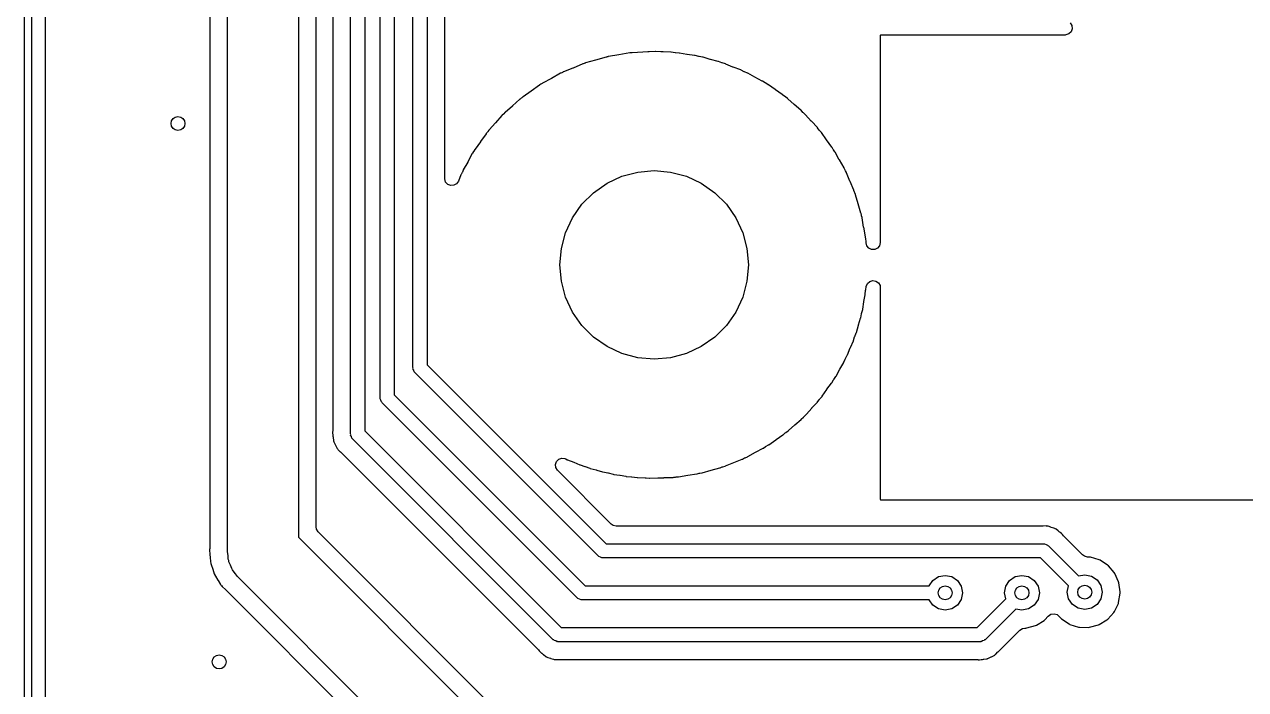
# Model space of a CAD drawing. Extents: x 0 to 4.25, y -4.33 to 0.
# Drawn here: x -0.002 to 0.687, y -3.584 to -3.21 of the extents above; entities that cross this region are included whole.
import ezdxf

# ---------------------------------------------------------------- set-up
doc = ezdxf.new("R2010")
doc.units = 0
doc.header["$MEASUREMENT"] = 0
doc.layers.add('BLACK', color=7, linetype='CONTINUOUS')

msp = doc.modelspace()

# ---------------------------------------------------------------- linework, layer by layer
at = {"layer": 'BLACK', "linetype": 'CONTINUOUS'}
for p, q in [((-0.00197, -4.33071), (-0.00197, 0)), ((0.00197, -0.00197), (0.00197, -4.32874)), ((0.18194, -3.44035), (0.18194, -2.25756)), ((0.18995, -2.25922), (0.18995, -3.4387)), ((0.1986, -3.41992), (0.1986, -2.26531)), ((0.2066, -2.26697), (0.2066, -3.41826)), ((0.2171, -3.40299), (0.2171, -2.29104)), ((0.2251, -2.29108), (0.2251, -3.40134)), ((0.00996, -4.31675), (0.00996, -2.81896)), ((0.17197, -2.81896), (0.17197, -3.43844)), ((0.23508, -3.29638), (0.23508, -2.90601)), ((0.10262, -2.98055), (0.10262, -3.50427)), ((0.16258, -3.49278), (0.16258, -2.98214)), ((0.1126, -3.50685), (0.1126, -2.98378)), ((0.1526, -2.98378), (0.1526, -3.49857)), ((0.58782, -3.20865), (0.58876, -3.21016)), ((0.48088, -3.21564), (0.48077, -3.21578)), ((0.48077, -3.21578), (0.48077, -3.33251)), ((0.48136, -3.21548), (0.48088, -3.21564)), ((0.58499, -3.21548), (0.48136, -3.21548)), ((0.58544, -3.21546), (0.58499, -3.21548)), ((0.58712, -3.21487), (0.58544, -3.21546)), ((0.58838, -3.21361), (0.58712, -3.21487)), ((0.58896, -3.21193), (0.58838, -3.21361)), ((0.58876, -3.21016), (0.58896, -3.21193)), ((0.32017, -3.22966), (0.31457, -3.23122)), ((0.32021, -3.22965), (0.32017, -3.22966)), ((0.32606, -3.22794), (0.32021, -3.22965)), ((0.32628, -3.22789), (0.32606, -3.22794)), ((0.32665, -3.22783), (0.32628, -3.22789)), ((0.32705, -3.22774), (0.32665, -3.22783)), ((0.32729, -3.22767), (0.32705, -3.22774)), ((0.32751, -3.22763), (0.32729, -3.22767)), ((0.33333, -3.22668), (0.32751, -3.22763)), ((0.33337, -3.22668), (0.33333, -3.22668)), ((0.3395, -3.22562), (0.33337, -3.22668)), ((0.33972, -3.2256), (0.3395, -3.22562)), ((0.33998, -3.22558), (0.33972, -3.2256)), ((0.3404, -3.22554), (0.33998, -3.22558)), ((0.34054, -3.22551), (0.3404, -3.22554)), ((0.34076, -3.22549), (0.34054, -3.22551)), ((0.34674, -3.2252), (0.34076, -3.22549)), ((0.34677, -3.2252), (0.34674, -3.2252)), ((0.34971, -3.22503), (0.34677, -3.2252)), ((0.34982, -3.22503), (0.34971, -3.22503)), ((0.35015, -3.22503), (0.34982, -3.22503)), ((0.35035, -3.22502), (0.35015, -3.22503)), ((0.35395, -3.22485), (0.35035, -3.22502)), ((0.35417, -3.22485), (0.35395, -3.22485)), ((0.35689, -3.22502), (0.35417, -3.22485)), ((0.35714, -3.22503), (0.35689, -3.22502)), ((0.35817, -3.22503), (0.35714, -3.22503)), ((0.35825, -3.22503), (0.35817, -3.22503)), ((0.36256, -3.2252), (0.35825, -3.22503)), ((0.36275, -3.22521), (0.36256, -3.2252)), ((0.36497, -3.22552), (0.36275, -3.22521)), ((0.36526, -3.22555), (0.36497, -3.22552)), ((0.36735, -3.22568), (0.36526, -3.22555)), ((0.36757, -3.2257), (0.36735, -3.22568)), ((0.37164, -3.22642), (0.36757, -3.2257)), ((0.3718, -3.22645), (0.37164, -3.22642)), ((0.37606, -3.22703), (0.3718, -3.22645)), ((0.37627, -3.22707), (0.37606, -3.22703)), ((0.37833, -3.22759), (0.37627, -3.22707)), ((0.37861, -3.22765), (0.37833, -3.22759)), ((0.38057, -3.228), (0.37861, -3.22765)), ((0.38078, -3.22805), (0.38057, -3.228)), ((0.38486, -3.22925), (0.38078, -3.22805)), ((0.385, -3.22928), (0.38486, -3.22925)), ((0.38927, -3.23037), (0.385, -3.22928)), ((0.30041, -3.23706), (0.2953, -3.23992)), ((0.30061, -3.23696), (0.30041, -3.23706)), ((0.30116, -3.23673), (0.30061, -3.23696)), ((0.30151, -3.23656), (0.30116, -3.23673)), ((0.30192, -3.23633), (0.30151, -3.23656)), ((0.30212, -3.23624), (0.30192, -3.23633)), ((0.30742, -3.2341), (0.30212, -3.23624)), ((0.30747, -3.23408), (0.30742, -3.2341)), ((0.31298, -3.23177), (0.30747, -3.23408)), ((0.31318, -3.2317), (0.31298, -3.23177)), ((0.31365, -3.23156), (0.31318, -3.2317)), ((0.31403, -3.23143), (0.31365, -3.23156)), ((0.31437, -3.23129), (0.31403, -3.23143)), ((0.31457, -3.23122), (0.31437, -3.23129)), ((0.38949, -3.23044), (0.38927, -3.23037)), ((0.39136, -3.23115), (0.38949, -3.23044)), ((0.39165, -3.23124), (0.39136, -3.23115)), ((0.39345, -3.23177), (0.39165, -3.23124)), ((0.39366, -3.23185), (0.39345, -3.23177)), ((0.39767, -3.23354), (0.39366, -3.23185)), ((0.39781, -3.23359), (0.39767, -3.23354)), ((0.40203, -3.23519), (0.39781, -3.23359)), ((0.40223, -3.23528), (0.40203, -3.23519)), ((0.40392, -3.23615), (0.40223, -3.23528)), ((0.4042, -3.23628), (0.40392, -3.23615)), ((0.40583, -3.23697), (0.4042, -3.23628)), ((0.40603, -3.23706), (0.40583, -3.23697)), ((0.40992, -3.23924), (0.40603, -3.23706)), ((0.28852, -3.24373), (0.28386, -3.24708)), ((0.2887, -3.24361), (0.28852, -3.24373)), ((0.28932, -3.24327), (0.2887, -3.24361)), ((0.28965, -3.24306), (0.28932, -3.24327)), ((0.29012, -3.24273), (0.28965, -3.24306)), ((0.29031, -3.24262), (0.29012, -3.24273)), ((0.29525, -3.23995), (0.29031, -3.24262)), ((0.2953, -3.23992), (0.29525, -3.23995)), ((0.41004, -3.2393), (0.40992, -3.23924)), ((0.41415, -3.24142), (0.41004, -3.2393)), ((0.41435, -3.24153), (0.41415, -3.24142)), ((0.41584, -3.24253), (0.41435, -3.24153)), ((0.41611, -3.24269), (0.41584, -3.24253)), ((0.41756, -3.2435), (0.41611, -3.24269)), ((0.41774, -3.24362), (0.41756, -3.2435)), ((0.42146, -3.24628), (0.41774, -3.24362)), ((0.27859, -3.25085), (0.27829, -3.25109)), ((0.2791, -3.2504), (0.27859, -3.25085)), ((0.27928, -3.25027), (0.2791, -3.2504)), ((0.28381, -3.24712), (0.27928, -3.25027)), ((0.28386, -3.24708), (0.28381, -3.24712)), ((0.42156, -3.24635), (0.42146, -3.24628)), ((0.4255, -3.24898), (0.42156, -3.24635)), ((0.42568, -3.24912), (0.4255, -3.24898)), ((0.42696, -3.2502), (0.42568, -3.24912)), ((0.42722, -3.2504), (0.42696, -3.2502)), ((0.42848, -3.25131), (0.42722, -3.2504)), ((0.27324, -3.25554), (0.26917, -3.2591)), ((0.2733, -3.25549), (0.27324, -3.25554)), ((0.27746, -3.2517), (0.2733, -3.25549)), ((0.27763, -3.25157), (0.27746, -3.2517)), ((0.27829, -3.25109), (0.27763, -3.25157)), ((0.42865, -3.25145), (0.42848, -3.25131)), ((0.43212, -3.25457), (0.42865, -3.25145)), ((0.43222, -3.25465), (0.43212, -3.25457)), ((0.43591, -3.25778), (0.43222, -3.25465)), ((0.43607, -3.25794), (0.43591, -3.25778)), ((0.26737, -3.26088), (0.26374, -3.26502)), ((0.26753, -3.26072), (0.26737, -3.26088)), ((0.26821, -3.2601), (0.26753, -3.26072)), ((0.26848, -3.25984), (0.26821, -3.2601)), ((0.26901, -3.25925), (0.26848, -3.25984)), ((0.26917, -3.2591), (0.26901, -3.25925)), ((0.43715, -3.25908), (0.43607, -3.25794)), ((0.43739, -3.25931), (0.43715, -3.25908)), ((0.43846, -3.26028), (0.43739, -3.25931)), ((0.43862, -3.26044), (0.43846, -3.26028)), ((0.44179, -3.26401), (0.43862, -3.26044)), ((0.44187, -3.2641), (0.44179, -3.26401)), ((0.44526, -3.26771), (0.44187, -3.2641)), ((0.25839, -3.27114), (0.25532, -3.27558)), ((0.25853, -3.27097), (0.25839, -3.27114)), ((0.25921, -3.27019), (0.25853, -3.27097)), ((0.25944, -3.26991), (0.25921, -3.27019)), ((0.25997, -3.26917), (0.25944, -3.26991)), ((0.26011, -3.269), (0.25997, -3.26917)), ((0.26369, -3.26508), (0.26011, -3.269)), ((0.26374, -3.26502), (0.26369, -3.26508)), ((0.44541, -3.26788), (0.44526, -3.26771)), ((0.44628, -3.26905), (0.44541, -3.26788)), ((0.4465, -3.26931), (0.44628, -3.26905)), ((0.44738, -3.27031), (0.4465, -3.26931)), ((0.44752, -3.27048), (0.44738, -3.27031)), ((0.45034, -3.27448), (0.44752, -3.27048)), ((0.25527, -3.27565), (0.25221, -3.27986)), ((0.25532, -3.27558), (0.25527, -3.27565)), ((0.4504, -3.27457), (0.45034, -3.27448)), ((0.45343, -3.27862), (0.4504, -3.27457)), ((0.25063, -3.28235), (0.24813, -3.28701)), ((0.25075, -3.28216), (0.25063, -3.28235)), ((0.2514, -3.28123), (0.25075, -3.28216)), ((0.25159, -3.28092), (0.2514, -3.28123)), ((0.25209, -3.28004), (0.25159, -3.28092)), ((0.25221, -3.27986), (0.25209, -3.28004)), ((0.45355, -3.27881), (0.45343, -3.27862)), ((0.45424, -3.27998), (0.45355, -3.27881)), ((0.45443, -3.28027), (0.45424, -3.27998)), ((0.45513, -3.28127), (0.45443, -3.28027)), ((0.45525, -3.28146), (0.45513, -3.28127)), ((0.45765, -3.28584), (0.45525, -3.28146)), ((0.24547, -3.29172), (0.24503, -3.29275)), ((0.24557, -3.29152), (0.24547, -3.29172)), ((0.24808, -3.28709), (0.24557, -3.29152)), ((0.24813, -3.28701), (0.24808, -3.28709)), ((0.34399, -3.29274), (0.35322, -3.29194)), ((0.35322, -3.29194), (0.36245, -3.29274)), ((0.4577, -3.28592), (0.45765, -3.28584)), ((0.46031, -3.2904), (0.4577, -3.28592)), ((0.46041, -3.29059), (0.46031, -3.2904)), ((0.46092, -3.29173), (0.46041, -3.29059)), ((0.46107, -3.29205), (0.46092, -3.29173)), ((0.46161, -3.29303), (0.46107, -3.29205)), ((0.23509, -3.29665), (0.23508, -3.29638)), ((0.23561, -3.29836), (0.23509, -3.29665)), ((0.23681, -3.29967), (0.23561, -3.29836)), ((0.2428, -3.29786), (0.24179, -3.29932)), ((0.24419, -3.29437), (0.2428, -3.29786)), ((0.24428, -3.29417), (0.24419, -3.29437)), ((0.24487, -3.29307), (0.24428, -3.29417)), ((0.24503, -3.29275), (0.24487, -3.29307)), ((0.31906, -3.30437), (0.32665, -3.29906)), ((0.32665, -3.29906), (0.33504, -3.29514)), ((0.33504, -3.29514), (0.34399, -3.29274)), ((0.36245, -3.29274), (0.3714, -3.29514)), ((0.3714, -3.29514), (0.37979, -3.29906)), ((0.37979, -3.29906), (0.38738, -3.30437)), ((0.4617, -3.29323), (0.46161, -3.29303)), ((0.46365, -3.29794), (0.4617, -3.29323)), ((0.46369, -3.29803), (0.46365, -3.29794)), ((0.46581, -3.30287), (0.46369, -3.29803)), ((0.23846, -3.30033), (0.23681, -3.29967)), ((0.24024, -3.3002), (0.23846, -3.30033)), ((0.24179, -3.29932), (0.24024, -3.3002)), ((0.3125, -3.31092), (0.31906, -3.30437)), ((0.38738, -3.30437), (0.39393, -3.31092)), ((0.46589, -3.30308), (0.46581, -3.30287)), ((0.46623, -3.30416), (0.46589, -3.30308)), ((0.46635, -3.3045), (0.46623, -3.30416)), ((0.46674, -3.30544), (0.46635, -3.3045)), ((0.46681, -3.30565), (0.46674, -3.30544)), ((0.46824, -3.31065), (0.46681, -3.30565)), ((0.30719, -3.31851), (0.3125, -3.31092)), ((0.39393, -3.31092), (0.39925, -3.31851)), ((0.46827, -3.31073), (0.46824, -3.31065)), ((0.46987, -3.31589), (0.46827, -3.31073)), ((0.30328, -3.32691), (0.30719, -3.31851)), ((0.39925, -3.31851), (0.40316, -3.32691)), ((0.46992, -3.3161), (0.46987, -3.31589)), ((0.47012, -3.31711), (0.46992, -3.3161)), ((0.4702, -3.31747), (0.47012, -3.31711)), ((0.47045, -3.31834), (0.4702, -3.31747)), ((0.4705, -3.31855), (0.47045, -3.31834)), ((0.47138, -3.32379), (0.4705, -3.31855)), ((0.4714, -3.32386), (0.47138, -3.32379)), ((0.47242, -3.32928), (0.4714, -3.32386)), ((0.30088, -3.33586), (0.30328, -3.32691)), ((0.40316, -3.32691), (0.40556, -3.33586)), ((0.47245, -3.3295), (0.47242, -3.32928)), ((0.47252, -3.33042), (0.47245, -3.3295)), ((0.47257, -3.33079), (0.47252, -3.33042)), ((0.4727, -3.33157), (0.47257, -3.33079)), ((0.47273, -3.33179), (0.4727, -3.33157)), ((0.47278, -3.33273), (0.47273, -3.33179)), ((0.47317, -3.33424), (0.47278, -3.33273)), ((0.48077, -3.33251), (0.48037, -3.33424)), ((0.30007, -3.34509), (0.30088, -3.33586)), ((0.40556, -3.33586), (0.40637, -3.34509)), ((0.47428, -3.33564), (0.47317, -3.33424)), ((0.47588, -3.33641), (0.47428, -3.33564)), ((0.47766, -3.33641), (0.47588, -3.33641)), ((0.47926, -3.33564), (0.47766, -3.33641)), ((0.48037, -3.33424), (0.47926, -3.33564)), ((0.30088, -3.35432), (0.30007, -3.34509)), ((0.40637, -3.34509), (0.40556, -3.35432)), ((0.47478, -3.35442), (0.47648, -3.3539)), ((0.47648, -3.3539), (0.47824, -3.35418)), ((0.47824, -3.35418), (0.47971, -3.35518)), ((0.30328, -3.36326), (0.30088, -3.35432)), ((0.40556, -3.35432), (0.40316, -3.36326)), ((0.47231, -3.36171), (0.4725, -3.35941)), ((0.4725, -3.35941), (0.47253, -3.35914)), ((0.47253, -3.35914), (0.47282, -3.35729)), ((0.47282, -3.35729), (0.47347, -3.35563)), ((0.47347, -3.35563), (0.47478, -3.35442)), ((0.47971, -3.35518), (0.4806, -3.35673)), ((0.4806, -3.35673), (0.48077, -3.35789)), ((0.48077, -3.35789), (0.48077, -3.47701)), ((0.30719, -3.37166), (0.30328, -3.36326)), ((0.40316, -3.36326), (0.39925, -3.37166)), ((0.47086, -3.36998), (0.47148, -3.36595)), ((0.47148, -3.36595), (0.47151, -3.36578)), ((0.47151, -3.36578), (0.47228, -3.36193)), ((0.47228, -3.36193), (0.47231, -3.36171)), ((0.3125, -3.37925), (0.30719, -3.37166)), ((0.39925, -3.37166), (0.39393, -3.37925)), ((0.46966, -3.3751), (0.46971, -3.37488)), ((0.46971, -3.37488), (0.47014, -3.37272)), ((0.47014, -3.37272), (0.4702, -3.37245)), ((0.4702, -3.37245), (0.47082, -3.3702)), ((0.47082, -3.3702), (0.47086, -3.36998)), ((0.31906, -3.3858), (0.3125, -3.37925)), ((0.39393, -3.37925), (0.38738, -3.3858)), ((0.46729, -3.38314), (0.46839, -3.3791)), ((0.46839, -3.3791), (0.46844, -3.37894)), ((0.46844, -3.37894), (0.46966, -3.3751)), ((0.32665, -3.39112), (0.31906, -3.3858)), ((0.38738, -3.3858), (0.37979, -3.39112)), ((0.4639, -3.39167), (0.46559, -3.38789)), ((0.46559, -3.38789), (0.46566, -3.38768)), ((0.46566, -3.38768), (0.4663, -3.38569)), ((0.4663, -3.38569), (0.4664, -3.38541)), ((0.4664, -3.38541), (0.46722, -3.38335)), ((0.46722, -3.38335), (0.46729, -3.38314)), ((0.33504, -3.39503), (0.32665, -3.39112)), ((0.34399, -3.39743), (0.33504, -3.39503)), ((0.3714, -3.39503), (0.36245, -3.39743)), ((0.37979, -3.39112), (0.3714, -3.39503)), ((0.46225, -3.3958), (0.46384, -3.39182)), ((0.46384, -3.39182), (0.4639, -3.39167)), ((0.2251, -3.40134), (0.32607, -3.5023)), ((0.35322, -3.39824), (0.34399, -3.39743)), ((0.36245, -3.39743), (0.35322, -3.39824)), ((0.45797, -3.40381), (0.46011, -3.40015)), ((0.46011, -3.40015), (0.46021, -3.39995)), ((0.46021, -3.39995), (0.46102, -3.39814)), ((0.46102, -3.39814), (0.46115, -3.39787)), ((0.46115, -3.39787), (0.46215, -3.39601)), ((0.46215, -3.39601), (0.46225, -3.3958)), ((0.2172, -3.4033), (0.2171, -3.40299)), ((0.21715, -3.40362), (0.2172, -3.4033)), ((0.21758, -3.40445), (0.21715, -3.40362)), ((0.21787, -3.40534), (0.21758, -3.40445)), ((0.21813, -3.40553), (0.21787, -3.40534)), ((0.21827, -3.40582), (0.21813, -3.40553)), ((0.32158, -3.50913), (0.21827, -3.40582)), ((0.45455, -3.40966), (0.45569, -3.40801)), ((0.45569, -3.40801), (0.45581, -3.40782)), ((0.45581, -3.40782), (0.45789, -3.40394)), ((0.45789, -3.40394), (0.45797, -3.40381)), ((0.44805, -3.41903), (0.45062, -3.41532)), ((0.45062, -3.41532), (0.4507, -3.4152)), ((0.4507, -3.4152), (0.45331, -3.41172)), ((0.45331, -3.41172), (0.45343, -3.41154)), ((0.45343, -3.41154), (0.45438, -3.40992)), ((0.45438, -3.40992), (0.45455, -3.40966)), ((0.1987, -3.42023), (0.1986, -3.41992)), ((0.19865, -3.42055), (0.1987, -3.42023)), ((0.19907, -3.42138), (0.19865, -3.42055)), ((0.19936, -3.42227), (0.19907, -3.42138)), ((0.19962, -3.42246), (0.19936, -3.42227)), ((0.19977, -3.42275), (0.19962, -3.42246)), ((0.30977, -3.53275), (0.19977, -3.42275)), ((0.2066, -3.41826), (0.31426, -3.52592)), ((0.44221, -3.42571), (0.44526, -3.42246)), ((0.44526, -3.42246), (0.4454, -3.42229)), ((0.4454, -3.42229), (0.44646, -3.42088)), ((0.44646, -3.42088), (0.44666, -3.42063)), ((0.44666, -3.42063), (0.44791, -3.41921)), ((0.44791, -3.41921), (0.44805, -3.41903)), ((0.43758, -3.43065), (0.43891, -3.42945)), ((0.43891, -3.42945), (0.43907, -3.42929)), ((0.43907, -3.42929), (0.44211, -3.42581)), ((0.44211, -3.42581), (0.44221, -3.42571)), ((0.42898, -3.43847), (0.43249, -3.43528)), ((0.43249, -3.43528), (0.43258, -3.4352)), ((0.43258, -3.4352), (0.43606, -3.43224)), ((0.43606, -3.43224), (0.43622, -3.43209)), ((0.43622, -3.43209), (0.43736, -3.43088)), ((0.43736, -3.43088), (0.43758, -3.43065)), ((0.17186, -3.43937), (0.17183, -3.44001)), ((0.17183, -3.44001), (0.17194, -3.44095)), ((0.17188, -3.43928), (0.17186, -3.43937)), ((0.17197, -3.43844), (0.17188, -3.43928)), ((0.17194, -3.44095), (0.17195, -3.44119)), ((0.17195, -3.44119), (0.17195, -3.44119)), ((0.17195, -3.44119), (0.17199, -3.44168)), ((0.17199, -3.44168), (0.17208, -3.44223)), ((0.17208, -3.44223), (0.17211, -3.44242)), ((0.17211, -3.44242), (0.1723, -3.44399)), ((0.18205, -3.44066), (0.18194, -3.44035)), ((0.18199, -3.44098), (0.18205, -3.44066)), ((0.18242, -3.44181), (0.18199, -3.44098)), ((0.18271, -3.44271), (0.18242, -3.44181)), ((0.18297, -3.4429), (0.18271, -3.44271)), ((0.18312, -3.44318), (0.18297, -3.4429)), ((0.2963, -3.55637), (0.18312, -3.44318)), ((0.18995, -3.4387), (0.30079, -3.54954)), ((0.41792, -3.44644), (0.42185, -3.44361)), ((0.42185, -3.44361), (0.42196, -3.44354)), ((0.42196, -3.44354), (0.42583, -3.44093)), ((0.42583, -3.44093), (0.42601, -3.4408)), ((0.42601, -3.4408), (0.42719, -3.43979)), ((0.42719, -3.43979), (0.42744, -3.43959)), ((0.42744, -3.43959), (0.42881, -3.43861)), ((0.42881, -3.43861), (0.42898, -3.43847)), ((0.1723, -3.44399), (0.17242, -3.4444)), ((0.17242, -3.4444), (0.17244, -3.4445)), ((0.17244, -3.4445), (0.17245, -3.44452)), ((0.17245, -3.44452), (0.1725, -3.4447)), ((0.1725, -3.4447), (0.17251, -3.44473)), ((0.17251, -3.44473), (0.17255, -3.44482)), ((0.17255, -3.44482), (0.17269, -3.44523)), ((0.17269, -3.44523), (0.17344, -3.44662)), ((0.17344, -3.44662), (0.17353, -3.44679)), ((0.17353, -3.44679), (0.17424, -3.44828)), ((0.17424, -3.44828), (0.17449, -3.44867)), ((0.17449, -3.44867), (0.17458, -3.44877)), ((0.17458, -3.44877), (0.1748, -3.44902)), ((0.1748, -3.44902), (0.17498, -3.44926)), ((0.17498, -3.44926), (0.17621, -3.4504)), ((0.17621, -3.4504), (0.17633, -3.45051)), ((0.17633, -3.45051), (0.28789, -3.56207)), ((0.41036, -3.4507), (0.41046, -3.45064)), ((0.41046, -3.45064), (0.41469, -3.44843)), ((0.41469, -3.44843), (0.41488, -3.44831)), ((0.41488, -3.44831), (0.41608, -3.44751)), ((0.41608, -3.44751), (0.41636, -3.44733)), ((0.41636, -3.44733), (0.41774, -3.44656)), ((0.41774, -3.44656), (0.41792, -3.44644)), ((0.2976, -3.45759), (0.29819, -3.45591)), ((0.29819, -3.45591), (0.29945, -3.45465)), ((0.29945, -3.45465), (0.30113, -3.45406)), ((0.30113, -3.45406), (0.3029, -3.45426)), ((0.3029, -3.45426), (0.30341, -3.45448)), ((0.30341, -3.45448), (0.30421, -3.45489)), ((0.30421, -3.45489), (0.30441, -3.45498)), ((0.30441, -3.45498), (0.30782, -3.45627)), ((0.30782, -3.45627), (0.308, -3.45635)), ((0.308, -3.45635), (0.3112, -3.45775)), ((0.39346, -3.4584), (0.39814, -3.45644)), ((0.39814, -3.45644), (0.39824, -3.4564)), ((0.39824, -3.4564), (0.40279, -3.45463)), ((0.40279, -3.45463), (0.40299, -3.45454)), ((0.40299, -3.45454), (0.40418, -3.45392)), ((0.40418, -3.45392), (0.40448, -3.45378)), ((0.40448, -3.45378), (0.40583, -3.45321)), ((0.40583, -3.45321), (0.40603, -3.45312)), ((0.40603, -3.45312), (0.41036, -3.4507)), ((0.2978, -3.45936), (0.2976, -3.45759)), ((0.29875, -3.46087), (0.2978, -3.45936)), ((0.32903, -3.49115), (0.29875, -3.46087)), ((0.3112, -3.45775), (0.31141, -3.45783)), ((0.31141, -3.45783), (0.31403, -3.45864)), ((0.31403, -3.45864), (0.31426, -3.45872)), ((0.31426, -3.45872), (0.31695, -3.45974)), ((0.31695, -3.45974), (0.31717, -3.4598)), ((0.31717, -3.4598), (0.32059, -3.46067)), ((0.32059, -3.46067), (0.32079, -3.46073)), ((0.32079, -3.46073), (0.32402, -3.46173)), ((0.32402, -3.46173), (0.32424, -3.46178)), ((0.32424, -3.46178), (0.32704, -3.46232)), ((0.32704, -3.46232), (0.32727, -3.46237)), ((0.32727, -3.46237), (0.33017, -3.4631)), ((0.33017, -3.4631), (0.33038, -3.46315)), ((0.33038, -3.46315), (0.33377, -3.46361)), ((0.33377, -3.46361), (0.33398, -3.46364)), ((0.33398, -3.46364), (0.33721, -3.46426)), ((0.33721, -3.46426), (0.33742, -3.46429)), ((0.33742, -3.46429), (0.34037, -3.46451)), ((0.36694, -3.46455), (0.37215, -3.46365)), ((0.37215, -3.46365), (0.37225, -3.46364)), ((0.37225, -3.46364), (0.37729, -3.46289)), ((0.37729, -3.46289), (0.3775, -3.46285)), ((0.3775, -3.46285), (0.37859, -3.46256)), ((0.37859, -3.46256), (0.37893, -3.46249)), ((0.37893, -3.46249), (0.38016, -3.46228)), ((0.38016, -3.46228), (0.38038, -3.46223)), ((0.38038, -3.46223), (0.38535, -3.46078)), ((0.38535, -3.46078), (0.38544, -3.46075)), ((0.38544, -3.46075), (0.39027, -3.45948)), ((0.39027, -3.45948), (0.39048, -3.45941)), ((0.39048, -3.45941), (0.39163, -3.45896)), ((0.39163, -3.45896), (0.39195, -3.45885)), ((0.39195, -3.45885), (0.39326, -3.45847)), ((0.39326, -3.45847), (0.39346, -3.4584)), ((0.34037, -3.46451), (0.34061, -3.46454)), ((0.34061, -3.46454), (0.34369, -3.46496)), ((0.34369, -3.46496), (0.34388, -3.46497)), ((0.34388, -3.46497), (0.34819, -3.46514)), ((0.34819, -3.46514), (0.34827, -3.46515)), ((0.34827, -3.46515), (0.34843, -3.46515)), ((0.34843, -3.46515), (0.34874, -3.46516)), ((0.34874, -3.46516), (0.35059, -3.4653)), ((0.35059, -3.4653), (0.35081, -3.4653)), ((0.35081, -3.4653), (0.3553, -3.46515)), ((0.3553, -3.46515), (0.35543, -3.46515)), ((0.35543, -3.46515), (0.35662, -3.46515)), ((0.35662, -3.46515), (0.35673, -3.46514)), ((0.35673, -3.46514), (0.35872, -3.46503)), ((0.35872, -3.46503), (0.35881, -3.46502)), ((0.35881, -3.46502), (0.36401, -3.46484)), ((0.36401, -3.46484), (0.36423, -3.46482)), ((0.36423, -3.46482), (0.36523, -3.46468)), ((0.36523, -3.46468), (0.36559, -3.46464)), ((0.36559, -3.46464), (0.36672, -3.46457)), ((0.36672, -3.46457), (0.36694, -3.46455)), ((0.48077, -3.47701), (0.48093, -3.4775)), ((0.48093, -3.4775), (0.48107, -3.47761)), ((0.48107, -3.47761), (1.04234, -3.47761)), ((0.33012, -3.49192), (0.32903, -3.49115)), ((0.33186, -3.49232), (0.33012, -3.49192)), ((0.1526, -3.49857), (0.40969, -3.75566)), ((0.1628, -3.4941), (0.16258, -3.49278)), ((0.16375, -3.4956), (0.1628, -3.4941)), ((0.41551, -3.74736), (0.16375, -3.4956)), ((0.57242, -3.49232), (0.33186, -3.49232)), ((0.57257, -3.49232), (0.57242, -3.49232)), ((0.57425, -3.49225), (0.57257, -3.49232)), ((0.57455, -3.49229), (0.57425, -3.49225)), ((0.57488, -3.49232), (0.57455, -3.49229)), ((0.57502, -3.49232), (0.57488, -3.49232)), ((0.57546, -3.49242), (0.57502, -3.49232)), ((0.57703, -3.49297), (0.57546, -3.49242)), ((0.57721, -3.49303), (0.57703, -3.49297)), ((0.57872, -3.49348), (0.57721, -3.49303)), ((0.57911, -3.49367), (0.57872, -3.49348)), ((0.5792, -3.49371), (0.57911, -3.49367)), ((0.57922, -3.49372), (0.5792, -3.49371)), ((0.57939, -3.49381), (0.57922, -3.49372)), ((0.57942, -3.49382), (0.57939, -3.49381)), ((0.5795, -3.49387), (0.57942, -3.49382)), ((0.57988, -3.49408), (0.5795, -3.49387)), ((0.58112, -3.49506), (0.57988, -3.49408)), ((0.58127, -3.49517), (0.58112, -3.49506)), ((0.58173, -3.4955), (0.58127, -3.49517)), ((0.5821, -3.49581), (0.58173, -3.4955)), ((0.58228, -3.49597), (0.5821, -3.49581)), ((0.5821, -3.49581), (0.5821, -3.49581)), ((0.58302, -3.49656), (0.58228, -3.49597)), ((0.58345, -3.49703), (0.58302, -3.49656)), ((0.58351, -3.49711), (0.58345, -3.49703)), ((0.58404, -3.49777), (0.58351, -3.49711)), ((0.59485, -3.50858), (0.58404, -3.49777)), ((0.10247, -3.50557), (0.10245, -3.50602)), ((0.10257, -3.50488), (0.10247, -3.50557)), ((0.10262, -3.50427), (0.10257, -3.50488)), ((0.32607, -3.5023), (0.5728, -3.5023)), ((0.5728, -3.5023), (0.5731, -3.5024)), ((0.5731, -3.5024), (0.57342, -3.50235)), ((0.57342, -3.50235), (0.57426, -3.50277)), ((0.57426, -3.50277), (0.57515, -3.50306)), ((0.57515, -3.50306), (0.57534, -3.50332)), ((0.57534, -3.50332), (0.57562, -3.50347)), ((0.57562, -3.50347), (0.59257, -3.52042)), ((0.10245, -3.50602), (0.10261, -3.50792)), ((0.10261, -3.50792), (0.10262, -3.50824)), ((0.10262, -3.50824), (0.10262, -3.50849)), ((0.10262, -3.50849), (0.10263, -3.50871)), ((0.10263, -3.50871), (0.10275, -3.50973)), ((0.10275, -3.50973), (0.10276, -3.50987)), ((0.10276, -3.50987), (0.10298, -3.51254)), ((0.10298, -3.51254), (0.10311, -3.51321)), ((0.11289, -3.50887), (0.1126, -3.50685)), ((0.11301, -3.51091), (0.11289, -3.50887)), ((0.11329, -3.51167), (0.11301, -3.51091)), ((0.1134, -3.51246), (0.11329, -3.51167)), ((0.11425, -3.51432), (0.1134, -3.51246)), ((0.32187, -3.50927), (0.32158, -3.50913)), ((0.32206, -3.50954), (0.32187, -3.50927)), ((0.32295, -3.50982), (0.32206, -3.50954)), ((0.32378, -3.51025), (0.32295, -3.50982)), ((0.3241, -3.5102), (0.32378, -3.51025)), ((0.32441, -3.5103), (0.3241, -3.5102)), ((0.57114, -3.5103), (0.32441, -3.5103)), ((0.58691, -3.52608), (0.57114, -3.5103)), ((0.59592, -3.50935), (0.59485, -3.50858)), ((0.59765, -3.50975), (0.59592, -3.50935)), ((0.59874, -3.50976), (0.59765, -3.50975)), ((0.59929, -3.50984), (0.59874, -3.50976)), ((0.6042, -3.51131), (0.59929, -3.50984)), ((0.6047, -3.51154), (0.6042, -3.51131)), ((0.60899, -3.51432), (0.6047, -3.51154)), ((0.10311, -3.51321), (0.10311, -3.51321)), ((0.10311, -3.51321), (0.10314, -3.51334)), ((0.10314, -3.51334), (0.10314, -3.51334)), ((0.10314, -3.51334), (0.1033, -3.51401)), ((0.1033, -3.51401), (0.10421, -3.51652)), ((0.10421, -3.51652), (0.10426, -3.51665)), ((0.10426, -3.51665), (0.10508, -3.5192)), ((0.10508, -3.5192), (0.10537, -3.51982)), ((0.11494, -3.51624), (0.11425, -3.51432)), ((0.11542, -3.51689), (0.11494, -3.51624)), ((0.11575, -3.51763), (0.11542, -3.51689)), ((0.11708, -3.51917), (0.11575, -3.51763)), ((0.11829, -3.52082), (0.11708, -3.51917)), ((0.60941, -3.51469), (0.60899, -3.51432)), ((0.61275, -3.51857), (0.60941, -3.51469)), ((0.61305, -3.51903), (0.61275, -3.51857)), ((0.61517, -3.52369), (0.61305, -3.51903)), ((0.10537, -3.51982), (0.10536, -3.51982)), ((0.10536, -3.51982), (0.10542, -3.51995)), ((0.10542, -3.51995), (0.10543, -3.51994)), ((0.10543, -3.51994), (0.10573, -3.52056)), ((0.10573, -3.52056), (0.1072, -3.52279)), ((0.1072, -3.52279), (0.10727, -3.52291)), ((0.10727, -3.52291), (0.10869, -3.52524)), ((0.10869, -3.52524), (0.1089, -3.52552)), ((0.1089, -3.52552), (0.10907, -3.52572)), ((0.10907, -3.52572), (0.10907, -3.52573)), ((0.10907, -3.52573), (0.10916, -3.52585)), ((0.10916, -3.52585), (0.10917, -3.52584)), ((0.10917, -3.52584), (0.10961, -3.52637)), ((0.10961, -3.52637), (0.11167, -3.52833)), ((0.11846, -3.52099), (0.11829, -3.52082)), ((0.38141, -3.78395), (0.11846, -3.52099)), ((0.31426, -3.52592), (0.50839, -3.52592)), ((0.50839, -3.52592), (0.51036, -3.52296)), ((0.51036, -3.52296), (0.51356, -3.52083)), ((0.51356, -3.52083), (0.51732, -3.52008)), ((0.51732, -3.52008), (0.52109, -3.52083)), ((0.52109, -3.52083), (0.52428, -3.52296)), ((0.52428, -3.52296), (0.52642, -3.52615)), ((0.52642, -3.52615), (0.52716, -3.52992)), ((0.55079, -3.52992), (0.55154, -3.52615)), ((0.55154, -3.52615), (0.55367, -3.52296)), ((0.55367, -3.52296), (0.55686, -3.52083)), ((0.55686, -3.52083), (0.56063, -3.52008)), ((0.56063, -3.52008), (0.5644, -3.52083)), ((0.5644, -3.52083), (0.56759, -3.52296)), ((0.56759, -3.52296), (0.56972, -3.52615)), ((0.56972, -3.52615), (0.57047, -3.52992)), ((0.58622, -3.52957), (0.58691, -3.52608)), ((0.59257, -3.52042), (0.59606, -3.51972)), ((0.59606, -3.51972), (0.59983, -3.52047)), ((0.59983, -3.52047), (0.60302, -3.52261)), ((0.60302, -3.52261), (0.60516, -3.5258)), ((0.60516, -3.5258), (0.60591, -3.52957)), ((0.61532, -3.52422), (0.61517, -3.52369)), ((0.61607, -3.52942), (0.61532, -3.52422)), ((0.11167, -3.52833), (0.11175, -3.5284)), ((0.11175, -3.5284), (0.45052, -3.86717)), ((0.31006, -3.5329), (0.30977, -3.53275)), ((0.31025, -3.53316), (0.31006, -3.5329)), ((0.31114, -3.53345), (0.31025, -3.53316)), ((0.52716, -3.52992), (0.52642, -3.53369)), ((0.55148, -3.53341), (0.55079, -3.52992)), ((0.57047, -3.52992), (0.56972, -3.53369)), ((0.58697, -3.53333), (0.58622, -3.52957)), ((0.60591, -3.52957), (0.60516, -3.53333)), ((0.61519, -3.53538), (0.61606, -3.5302)), ((0.61606, -3.5302), (0.61609, -3.5299)), ((0.61609, -3.52972), (0.61607, -3.52942)), ((0.61609, -3.5299), (0.61609, -3.52972)), ((0.31197, -3.53387), (0.31114, -3.53345)), ((0.31229, -3.53382), (0.31197, -3.53387)), ((0.3126, -3.53392), (0.31229, -3.53382)), ((0.50839, -3.53392), (0.3126, -3.53392)), ((0.51036, -3.53688), (0.50839, -3.53392)), ((0.51356, -3.53901), (0.51036, -3.53688)), ((0.51732, -3.53976), (0.51356, -3.53901)), ((0.52109, -3.53901), (0.51732, -3.53976)), ((0.52428, -3.53688), (0.52109, -3.53901)), ((0.52642, -3.53369), (0.52428, -3.53688)), ((0.53535, -3.54954), (0.55148, -3.53341)), ((0.55714, -3.53907), (0.53984, -3.55637)), ((0.56063, -3.53976), (0.55714, -3.53907)), ((0.5644, -3.53901), (0.56063, -3.53976)), ((0.56759, -3.53688), (0.5644, -3.53901)), ((0.56972, -3.53369), (0.56759, -3.53688)), ((0.5891, -3.53653), (0.58697, -3.53333)), ((0.5923, -3.53866), (0.5891, -3.53653)), ((0.59606, -3.53941), (0.5923, -3.53866)), ((0.59983, -3.53866), (0.59606, -3.53941)), ((0.60302, -3.53653), (0.59983, -3.53866)), ((0.60516, -3.53333), (0.60302, -3.53653)), ((0.61279, -3.54051), (0.61502, -3.53591)), ((0.61502, -3.53591), (0.61519, -3.53538)), ((0.56882, -3.54815), (0.57318, -3.54548)), ((0.57318, -3.54548), (0.57361, -3.54512)), ((0.57361, -3.54512), (0.57553, -3.54301)), ((0.57553, -3.54301), (0.57698, -3.54198)), ((0.57698, -3.54198), (0.57874, -3.5417)), ((0.57874, -3.5417), (0.58045, -3.5422)), ((0.58045, -3.5422), (0.58155, -3.54312)), ((0.58155, -3.54312), (0.58254, -3.54428)), ((0.58254, -3.54428), (0.58295, -3.54465)), ((0.58295, -3.54465), (0.58721, -3.54749)), ((0.60425, -3.5478), (0.60862, -3.54512)), ((0.60862, -3.54512), (0.60904, -3.54477)), ((0.60904, -3.54477), (0.61248, -3.54097)), ((0.61248, -3.54097), (0.61279, -3.54051)), ((0.30079, -3.54954), (0.53535, -3.54954)), ((0.54716, -3.56316), (0.55937, -3.55095)), ((0.55937, -3.55095), (0.56088, -3.55)), ((0.56088, -3.55), (0.56227, -3.54978)), ((0.56227, -3.54978), (0.56283, -3.54979)), ((0.56283, -3.54979), (0.56337, -3.54972)), ((0.56337, -3.54972), (0.56831, -3.54837)), ((0.56831, -3.54837), (0.56882, -3.54815)), ((0.58721, -3.54749), (0.58771, -3.54773)), ((0.58771, -3.54773), (0.59259, -3.54925)), ((0.59259, -3.54925), (0.59314, -3.54934)), ((0.59314, -3.54934), (0.59826, -3.54943)), ((0.59826, -3.54943), (0.59881, -3.54937)), ((0.59881, -3.54937), (0.60375, -3.54802)), ((0.60375, -3.54802), (0.60425, -3.5478)), ((0.29659, -3.55652), (0.2963, -3.55637)), ((0.29678, -3.55678), (0.29659, -3.55652)), ((0.29767, -3.55707), (0.29678, -3.55678)), ((0.29851, -3.55749), (0.29767, -3.55707)), ((0.29883, -3.55744), (0.29851, -3.55749)), ((0.29913, -3.55754), (0.29883, -3.55744)), ((0.53701, -3.55754), (0.29913, -3.55754)), ((0.53731, -3.55744), (0.53701, -3.55754)), ((0.53763, -3.55749), (0.53731, -3.55744)), ((0.53847, -3.55707), (0.53763, -3.55749)), ((0.53936, -3.55678), (0.53847, -3.55707)), ((0.53955, -3.55652), (0.53936, -3.55678)), ((0.53984, -3.55637), (0.53955, -3.55652)), ((0.28789, -3.56207), (0.28842, -3.56273)), ((0.28842, -3.56273), (0.28847, -3.56281)), ((0.28847, -3.56281), (0.28891, -3.56328)), ((0.28891, -3.56328), (0.28965, -3.56387)), ((0.28965, -3.56387), (0.28983, -3.56403)), ((0.28983, -3.56403), (0.28983, -3.56403)), ((0.28983, -3.56403), (0.2902, -3.56434)), ((0.2902, -3.56434), (0.29066, -3.56467)), ((0.29066, -3.56467), (0.29081, -3.56479)), ((0.29081, -3.56479), (0.29205, -3.56576)), ((0.29205, -3.56576), (0.29243, -3.56597)), ((0.29243, -3.56597), (0.29251, -3.56602)), ((0.29251, -3.56602), (0.29254, -3.56604)), ((0.29254, -3.56604), (0.29271, -3.56612)), ((0.29271, -3.56612), (0.29273, -3.56614)), ((0.29273, -3.56614), (0.29282, -3.56617)), ((0.29282, -3.56617), (0.29321, -3.56636)), ((0.29321, -3.56636), (0.29472, -3.56682)), ((0.29472, -3.56682), (0.2949, -3.56688)), ((0.2949, -3.56688), (0.29647, -3.56742)), ((0.29647, -3.56742), (0.29691, -3.56752)), ((0.29691, -3.56752), (0.29705, -3.56753)), ((0.29705, -3.56753), (0.29738, -3.56755)), ((0.29738, -3.56755), (0.29768, -3.56759)), ((0.29768, -3.56759), (0.29935, -3.56753)), ((0.29935, -3.56753), (0.29951, -3.56752)), ((0.29951, -3.56752), (0.53509, -3.56752)), ((0.53509, -3.56752), (0.53593, -3.56761)), ((0.53593, -3.56761), (0.53602, -3.56763)), ((0.53602, -3.56763), (0.53666, -3.56766)), ((0.53666, -3.56766), (0.53761, -3.56755)), ((0.53761, -3.56755), (0.53784, -3.56754)), ((0.53784, -3.56754), (0.53833, -3.5675)), ((0.53784, -3.56754), (0.53784, -3.56754)), ((0.53833, -3.5675), (0.53888, -3.5674)), ((0.53888, -3.5674), (0.53907, -3.56738)), ((0.53907, -3.56738), (0.54064, -3.56719)), ((0.54064, -3.56719), (0.54106, -3.56707)), ((0.54106, -3.56707), (0.54115, -3.56705)), ((0.54115, -3.56705), (0.54118, -3.56704)), ((0.54118, -3.56704), (0.54136, -3.56698)), ((0.54136, -3.56698), (0.54138, -3.56698)), ((0.54138, -3.56698), (0.54147, -3.56694)), ((0.54147, -3.56694), (0.54188, -3.5668)), ((0.54188, -3.5668), (0.54327, -3.56605)), ((0.54327, -3.56605), (0.54344, -3.56596)), ((0.54344, -3.56596), (0.54494, -3.56525)), ((0.54494, -3.56525), (0.54532, -3.565)), ((0.54532, -3.565), (0.54542, -3.5649)), ((0.54542, -3.5649), (0.54568, -3.56469)), ((0.54568, -3.56469), (0.54592, -3.5645)), ((0.54592, -3.5645), (0.54705, -3.56327)), ((0.54705, -3.56327), (0.54716, -3.56316))]:
    msp.add_line(p, q, dxfattribs=at)
at = {"layer": 'BLACK'}
for centre in [(0.08465, -3.26535), (0.51732, -3.52992), (0.56063, -3.52992), (0.59606, -3.52957), (0.10787, -3.5689)]:
    msp.add_circle(centre, 0.00394, dxfattribs=at)

doc.saveas('drawing.dxf')
